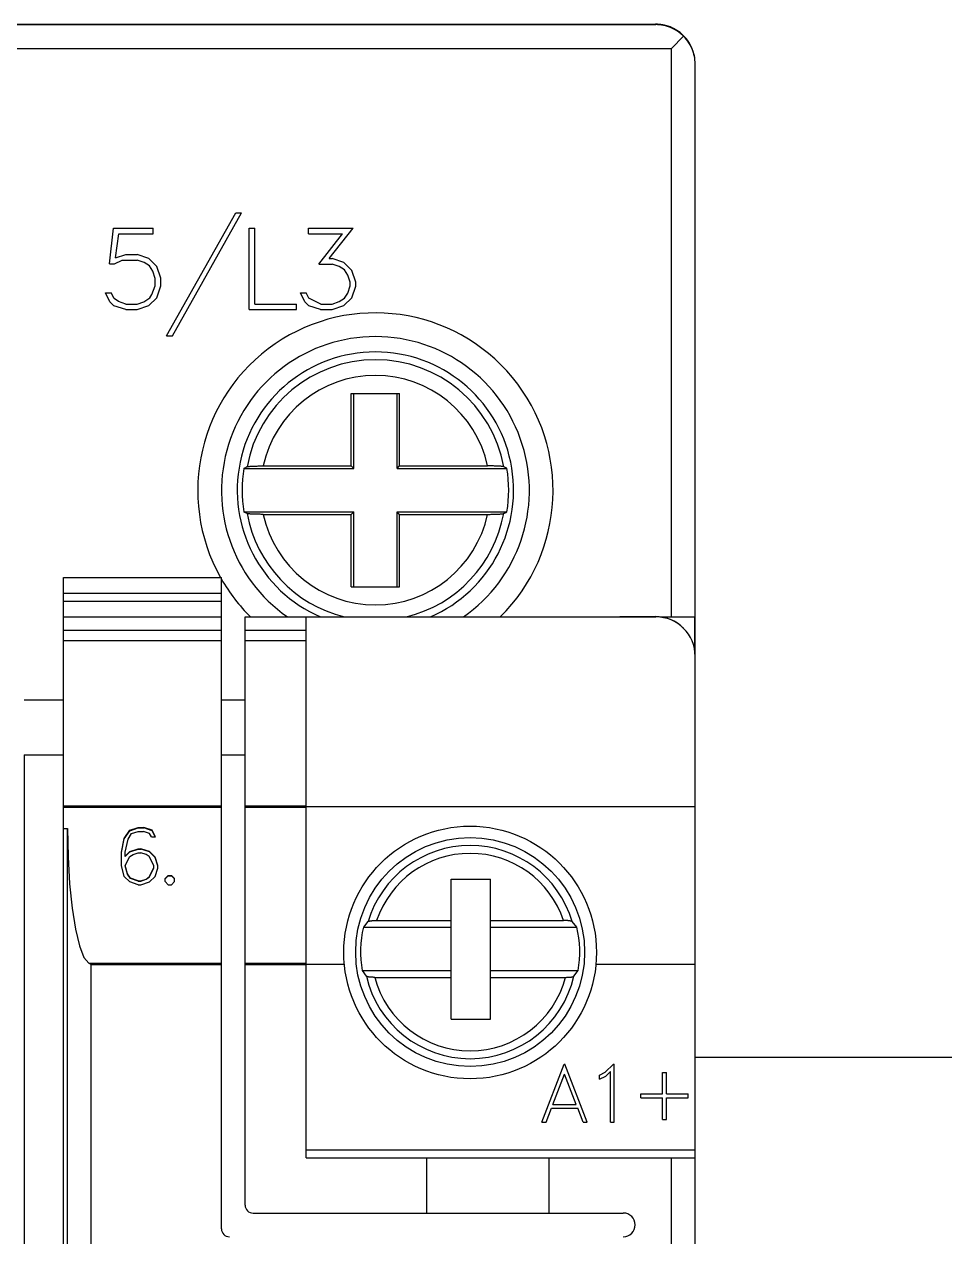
# Model space of a CAD drawing. Header units: millimetres. Extents: x -72 to 2978, y -1067 to 2817.
# Drawn here: x 245.6 to 269.1, y -796.91 to -766.2 of the extents above; entities that cross this region are included whole.
import ezdxf

# ---------------------------------------------------------------- set-up
doc = ezdxf.new("R2010")
doc.units = ezdxf.units.MM
doc.layers.add('10000_FRONT', color=7, linetype='Continuous')

msp = doc.modelspace()

# ---------------------------------------------------------------- linework, layer by layer
msp.add_line((262.599, -793.71), (262.599, -787.71))
at = {"color": 6, "linetype": 'ByBlock'}
msp.add_line((262.599, -792.359), (269.099, -792.359), dxfattribs=at)
at = {"layer": '10000_FRONT', "color": 7, "linetype": 'Continuous', "lineweight": 25}
for p, q in [((218.599, -766.209), (261.599, -766.209)), ((218.609, -766.199), (261.589, -766.199)), ((261.643, -766.2), (261.599, -766.199)), ((261.647, -766.21), (261.599, -766.209)), ((261.687, -766.203), (261.643, -766.2)), ((261.695, -766.214), (261.647, -766.21)), ((261.733, -766.208), (261.687, -766.203)), ((261.745, -766.22), (261.695, -766.214)), ((261.779, -766.215), (261.733, -766.208)), ((261.795, -766.228), (261.745, -766.22)), ((261.825, -766.225), (261.779, -766.215)), ((261.845, -766.24), (261.795, -766.228)), ((261.871, -766.237), (261.825, -766.225)), ((261.895, -766.254), (261.845, -766.24)), ((261.917, -766.251), (261.871, -766.237)), ((261.945, -766.271), (261.895, -766.254)), ((261.963, -766.268), (261.917, -766.251)), ((261.994, -766.291), (261.945, -766.271)), ((262.008, -766.286), (261.963, -766.268)), ((262.042, -766.313), (261.994, -766.291)), ((261.999, -766.809), (262.306, -766.502)), ((262.052, -766.308), (262.008, -766.286)), ((262.089, -766.338), (262.042, -766.313)), ((262.095, -766.331), (262.052, -766.308)), ((262.135, -766.365), (262.089, -766.338)), ((262.137, -766.356), (262.095, -766.331)), ((262.179, -766.395), (262.135, -766.365)), ((262.177, -766.383), (262.137, -766.356)), ((262.216, -766.412), (262.177, -766.383)), ((262.222, -766.427), (262.179, -766.395)), ((262.255, -766.445), (262.216, -766.412)), ((262.264, -766.462), (262.222, -766.427)), ((262.294, -766.48), (262.255, -766.445)), ((262.306, -766.502), (262.264, -766.462)), ((262.331, -766.519), (262.294, -766.48)), ((262.345, -766.544), (262.306, -766.502)), ((262.368, -766.56), (262.331, -766.519)), ((218.199, -766.809), (261.999, -766.809)), ((261.999, -781.209), (261.999, -766.809)), ((262.381, -766.586), (262.345, -766.544)), ((262.403, -766.604), (262.368, -766.56)), ((262.413, -766.628), (262.381, -766.586)), ((262.435, -766.651), (262.403, -766.604)), ((262.442, -766.672), (262.413, -766.628)), ((262.465, -766.699), (262.435, -766.651)), ((262.47, -766.718), (262.442, -766.672)), ((262.491, -766.749), (262.465, -766.699)), ((262.495, -766.765), (262.47, -766.718)), ((262.515, -766.799), (262.491, -766.749)), ((262.517, -766.813), (262.495, -766.765)), ((262.511, -766.799), (262.515, -766.799)), ((262.537, -766.862), (262.517, -766.813)), ((262.554, -766.912), (262.537, -766.862)), ((262.568, -766.962), (262.554, -766.912)), ((262.579, -767.012), (262.568, -766.962)), ((262.588, -767.062), (262.579, -767.012)), ((262.594, -767.112), (262.588, -767.062)), ((262.597, -767.161), (262.594, -767.112)), ((262.599, -767.209), (262.597, -767.161)), ((262.599, -781.209), (262.599, -767.209)), ((249.209, -774.091), (250.963, -770.975)), ((249.358, -774.091), (251.11, -770.975)), ((250.963, -770.975), (251.11, -770.975)), ((247.767, -772.267), (247.868, -771.367)), ((247.868, -771.367), (248.87, -771.367)), ((248.87, -771.504), (248.87, -771.367)), ((251.304, -771.367), (251.441, -771.367)), ((251.304, -773.425), (251.304, -771.367)), ((251.441, -773.287), (251.441, -771.367)), ((252.803, -771.367), (253.934, -771.367)), ((252.803, -771.504), (252.803, -771.367)), ((253.331, -772.134), (253.934, -771.367)), ((247.914, -772.118), (248.003, -771.504)), ((248.003, -771.504), (248.87, -771.504)), ((252.803, -771.504), (253.665, -771.504)), ((253.07, -772.274), (253.665, -771.504)), ((247.914, -772.118), (248.173, -772.033)), ((248.173, -772.033), (248.466, -772.033)), ((248.763, -772.131), (248.466, -772.033)), ((247.767, -772.267), (247.893, -772.267)), ((247.893, -772.267), (248.085, -772.17)), ((248.085, -772.17), (248.461, -772.17)), ((248.645, -772.234), (248.461, -772.17)), ((248.773, -772.32), (248.645, -772.234)), ((248.964, -772.333), (248.763, -772.131)), ((248.859, -772.45), (248.773, -772.32)), ((249.061, -772.629), (248.964, -772.333)), ((253.07, -772.274), (253.4, -772.274)), ((253.331, -772.134), (253.405, -772.134)), ((253.583, -772.337), (253.4, -772.274)), ((253.701, -772.232), (253.405, -772.134)), ((253.712, -772.421), (253.583, -772.337)), ((253.902, -772.433), (253.701, -772.232)), ((248.922, -772.635), (248.859, -772.45)), ((248.922, -772.822), (248.922, -772.635)), ((249.061, -772.828), (249.061, -772.629)), ((253.798, -772.551), (253.712, -772.421)), ((253.86, -772.735), (253.798, -772.551)), ((254, -772.729), (253.902, -772.433)), ((248.839, -773.041), (248.922, -772.822)), ((248.964, -773.125), (249.061, -772.828)), ((253.798, -773.01), (253.86, -772.825)), ((253.86, -772.825), (253.86, -772.735)), ((253.902, -773.126), (254, -772.831)), ((254, -772.831), (254, -772.729)), ((247.772, -773.226), (247.66, -772.999)), ((247.66, -772.999), (247.805, -772.999)), ((247.877, -773.327), (247.772, -773.226)), ((247.88, -773.149), (247.805, -772.999)), ((247.995, -773.223), (247.88, -773.149)), ((248.178, -773.287), (247.995, -773.223)), ((248.461, -773.287), (248.637, -773.23)), ((248.637, -773.23), (248.784, -773.124)), ((248.763, -773.325), (248.964, -773.125)), ((248.784, -773.124), (248.839, -773.041)), ((252.711, -773.226), (252.598, -772.999)), ((252.598, -772.999), (252.743, -772.999)), ((252.815, -773.327), (252.711, -773.226)), ((252.809, -773.133), (252.743, -772.999)), ((253.12, -773.287), (252.809, -773.133)), ((253.4, -773.287), (253.583, -773.223)), ((253.583, -773.223), (253.712, -773.139)), ((253.701, -773.326), (253.902, -773.126)), ((253.712, -773.139), (253.798, -773.01)), ((248.173, -773.425), (247.877, -773.327)), ((248.173, -773.425), (248.466, -773.425)), ((248.178, -773.287), (248.461, -773.287)), ((248.466, -773.425), (248.763, -773.325)), ((251.304, -773.425), (252.499, -773.425)), ((251.441, -773.287), (252.499, -773.287)), ((252.499, -773.425), (252.499, -773.287)), ((253.112, -773.425), (252.815, -773.327)), ((253.112, -773.425), (253.405, -773.425)), ((253.12, -773.287), (253.4, -773.287)), ((253.405, -773.425), (253.701, -773.326)), ((249.209, -774.091), (249.358, -774.091)), ((253.886, -775.549), (255.111, -775.549)), ((253.886, -777.386), (253.886, -775.549)), ((253.949, -777.449), (253.949, -775.549)), ((255.049, -777.449), (255.049, -775.549)), ((255.111, -777.386), (255.111, -775.549)), ((251.166, -777.449), (251.178, -777.443)), ((251.166, -777.449), (253.949, -777.449)), ((251.178, -777.443), (251.19, -777.436)), ((251.19, -777.436), (251.201, -777.43)), ((251.201, -777.43), (251.213, -777.424)), ((251.213, -777.424), (251.225, -777.417)), ((251.225, -777.417), (251.236, -777.411)), ((251.236, -777.411), (251.248, -777.405)), ((251.248, -777.405), (251.252, -777.403)), ((251.252, -777.403), (251.259, -777.402)), ((251.259, -777.402), (251.269, -777.4)), ((251.269, -777.4), (251.28, -777.399)), ((251.28, -777.399), (251.294, -777.397)), ((251.294, -777.397), (251.31, -777.396)), ((251.31, -777.396), (251.329, -777.394)), ((251.329, -777.394), (251.35, -777.393)), ((251.35, -777.393), (251.371, -777.392)), ((251.371, -777.392), (251.394, -777.391)), ((251.394, -777.391), (251.42, -777.39)), ((251.42, -777.39), (251.447, -777.389)), ((251.447, -777.389), (251.475, -777.388)), ((251.475, -777.388), (251.503, -777.388)), ((251.503, -777.388), (251.532, -777.387)), ((251.532, -777.387), (251.563, -777.387)), ((251.563, -777.387), (251.595, -777.386)), ((251.595, -777.386), (251.627, -777.386)), ((251.627, -777.386), (251.658, -777.386)), ((251.658, -777.386), (253.886, -777.386)), ((253.949, -777.449), (253.886, -777.386)), ((255.049, -777.449), (255.111, -777.386)), ((255.049, -777.449), (257.831, -777.449)), ((255.111, -777.386), (257.339, -777.386)), ((257.365, -777.386), (257.339, -777.386)), ((257.391, -777.386), (257.365, -777.386)), ((257.417, -777.386), (257.391, -777.386)), ((257.443, -777.387), (257.417, -777.386)), ((257.469, -777.387), (257.443, -777.387)), ((257.493, -777.387), (257.469, -777.387)), ((257.516, -777.388), (257.493, -777.387)), ((257.539, -777.389), (257.516, -777.388)), ((257.562, -777.389), (257.539, -777.389)), ((257.584, -777.39), (257.562, -777.389)), ((257.605, -777.391), (257.584, -777.39)), ((257.624, -777.392), (257.605, -777.391)), ((257.642, -777.393), (257.624, -777.392)), ((257.659, -777.394), (257.642, -777.393)), ((257.676, -777.395), (257.659, -777.394)), ((257.691, -777.396), (257.676, -777.395)), ((257.704, -777.397), (257.691, -777.396)), ((257.715, -777.399), (257.704, -777.397)), ((257.725, -777.4), (257.715, -777.399)), ((257.733, -777.401), (257.725, -777.4)), ((257.74, -777.402), (257.733, -777.401)), ((257.746, -777.404), (257.74, -777.402)), ((257.749, -777.405), (257.746, -777.404)), ((257.761, -777.411), (257.749, -777.405)), ((257.773, -777.417), (257.761, -777.411)), ((257.784, -777.424), (257.773, -777.417)), ((257.796, -777.43), (257.784, -777.424)), ((257.808, -777.436), (257.796, -777.43)), ((257.819, -777.443), (257.808, -777.436)), ((257.831, -777.449), (257.819, -777.443)), ((251.178, -778.555), (251.166, -778.549)), ((251.166, -778.549), (253.949, -778.549)), ((251.19, -778.561), (251.178, -778.555)), ((251.201, -778.568), (251.19, -778.561)), ((251.213, -778.574), (251.201, -778.568)), ((251.225, -778.58), (251.213, -778.574)), ((251.236, -778.586), (251.225, -778.58)), ((251.248, -778.593), (251.236, -778.586)), ((251.251, -778.594), (251.248, -778.593)), ((251.257, -778.595), (251.251, -778.594)), ((251.264, -778.597), (251.257, -778.595)), ((251.272, -778.598), (251.264, -778.597)), ((251.282, -778.599), (251.272, -778.598)), ((251.293, -778.6), (251.282, -778.599)), ((251.307, -778.602), (251.293, -778.6)), ((251.322, -778.603), (251.307, -778.602)), ((251.338, -778.604), (251.322, -778.603)), ((251.355, -778.605), (251.338, -778.604)), ((251.373, -778.606), (251.355, -778.605)), ((251.392, -778.607), (251.373, -778.606)), ((251.413, -778.608), (251.392, -778.607)), ((251.435, -778.608), (251.413, -778.608)), ((251.458, -778.609), (251.435, -778.608)), ((251.481, -778.61), (251.458, -778.609)), ((251.504, -778.61), (251.481, -778.61)), ((251.528, -778.611), (251.504, -778.61)), ((251.554, -778.611), (251.528, -778.611)), ((251.58, -778.611), (251.554, -778.611)), ((251.606, -778.612), (251.58, -778.611)), ((251.633, -778.612), (251.606, -778.612)), ((251.658, -778.612), (251.633, -778.612)), ((251.658, -778.612), (253.886, -778.612)), ((253.886, -778.612), (253.949, -778.549)), ((253.886, -780.449), (253.886, -778.612)), ((253.949, -780.449), (253.949, -778.549)), ((255.111, -778.612), (255.049, -778.549)), ((255.049, -778.549), (257.831, -778.549)), ((255.049, -780.449), (255.049, -778.549)), ((255.111, -778.612), (257.339, -778.612)), ((255.111, -780.449), (255.111, -778.612)), ((257.339, -778.612), (257.37, -778.612)), ((257.37, -778.612), (257.402, -778.612)), ((257.402, -778.612), (257.434, -778.611)), ((257.434, -778.611), (257.465, -778.611)), ((257.465, -778.611), (257.494, -778.61)), ((257.494, -778.61), (257.522, -778.61)), ((257.522, -778.61), (257.55, -778.609)), ((257.55, -778.609), (257.577, -778.608)), ((257.577, -778.608), (257.603, -778.607)), ((257.603, -778.607), (257.626, -778.606)), ((257.626, -778.606), (257.648, -778.605)), ((257.648, -778.605), (257.668, -778.603)), ((257.668, -778.603), (257.687, -778.602)), ((257.687, -778.602), (257.703, -778.6)), ((257.703, -778.6), (257.717, -778.599)), ((257.717, -778.599), (257.728, -778.598)), ((257.728, -778.598), (257.738, -778.596)), ((257.738, -778.596), (257.745, -778.594)), ((257.745, -778.594), (257.749, -778.593)), ((257.749, -778.593), (257.761, -778.586)), ((257.761, -778.586), (257.773, -778.58)), ((257.773, -778.58), (257.784, -778.574)), ((257.784, -778.574), (257.796, -778.568)), ((257.796, -778.568), (257.808, -778.561)), ((257.808, -778.561), (257.819, -778.555)), ((257.819, -778.555), (257.831, -778.549)), ((246.599, -780.209), (250.599, -780.209)), ((246.599, -837.209), (246.599, -780.209)), ((250.599, -780.609), (250.599, -780.209)), ((246.599, -780.609), (250.599, -780.609)), ((250.599, -780.809), (250.599, -780.609)), ((253.886, -780.449), (255.111, -780.449)), ((246.599, -780.809), (250.599, -780.809)), ((250.599, -781.209), (250.599, -780.809)), ((246.599, -781.209), (250.599, -781.209)), ((250.599, -781.546), (250.599, -781.209)), ((251.199, -781.209), (252.749, -781.209)), ((251.199, -781.546), (251.199, -781.209)), ((251.199, -781.209), (251.199, -781.209)), ((252.749, -781.209), (261.599, -781.209)), ((252.749, -781.209), (252.749, -781.209)), ((252.749, -781.546), (252.749, -781.209)), ((260.689, -781.199), (261.589, -781.199)), ((260.689, -781.209), (260.689, -781.199)), ((261.73, -781.209), (261.999, -781.209)), ((261.999, -781.209), (262.599, -781.209)), ((262.589, -782.068), (262.589, -781.209)), ((262.599, -782.201), (262.599, -781.209)), ((246.599, -781.546), (250.599, -781.546)), ((250.599, -781.809), (250.599, -781.546)), ((251.199, -781.546), (252.749, -781.546)), ((251.199, -781.809), (251.199, -781.546)), ((252.749, -781.809), (252.749, -781.546)), ((246.599, -781.809), (250.599, -781.809)), ((250.599, -785.993), (250.599, -781.809)), ((251.199, -781.809), (252.749, -781.809)), ((251.199, -785.993), (251.199, -781.809)), ((252.749, -785.993), (252.749, -781.809)), ((262.599, -786.012), (262.599, -782.209)), ((245.599, -783.309), (246.599, -783.309)), ((250.599, -783.309), (251.199, -783.309)), ((245.599, -784.699), (246.599, -784.699)), ((245.609, -832.699), (245.609, -784.699)), ((250.599, -784.699), (251.199, -784.699)), ((246.599, -785.993), (250.599, -785.993)), ((246.599, -786.027), (250.599, -786.027)), ((250.599, -786.027), (250.599, -785.993)), ((250.599, -789.979), (250.599, -786.027)), ((251.199, -785.993), (252.749, -785.993)), ((251.199, -786.027), (251.199, -785.993)), ((251.199, -786.027), (252.749, -786.027)), ((251.199, -789.979), (251.199, -786.027)), ((252.749, -786.027), (252.749, -785.993)), ((252.749, -786.012), (262.599, -786.012)), ((252.749, -789.979), (252.749, -786.027)), ((262.599, -790.009), (262.599, -786.012)), ((246.599, -786.57), (246.699, -786.57)), ((246.699, -830.848), (246.699, -786.57)), ((248.132, -786.824), (248.275, -786.614)), ((248.132, -786.834), (248.275, -786.624)), ((248.232, -786.835), (248.324, -786.699)), ((248.275, -786.614), (248.489, -786.544)), ((248.275, -786.624), (248.489, -786.554)), ((248.275, -786.624), (248.275, -786.614)), ((248.324, -786.699), (248.492, -786.642)), ((248.489, -786.544), (248.63, -786.544)), ((248.489, -786.554), (248.489, -786.544)), ((248.489, -786.554), (248.63, -786.554)), ((248.492, -786.642), (248.625, -786.642)), ((248.78, -786.695), (248.625, -786.642)), ((248.846, -786.614), (248.63, -786.544)), ((248.63, -786.554), (248.63, -786.544)), ((248.846, -786.624), (248.63, -786.554)), ((248.824, -786.778), (248.78, -786.695)), ((248.824, -786.778), (248.928, -786.778)), ((248.928, -786.778), (248.846, -786.614)), ((248.846, -786.624), (248.846, -786.614)), ((248.923, -786.778), (248.846, -786.624)), ((248.064, -787.165), (248.132, -786.824)), ((248.064, -787.173), (248.132, -786.834)), ((248.132, -786.834), (248.132, -786.824)), ((248.163, -787.17), (248.232, -786.835)), ((248.277, -787.154), (248.489, -787.084)), ((248.277, -787.162), (248.489, -787.093)), ((248.489, -787.084), (248.561, -787.084)), ((248.489, -787.093), (248.489, -787.084)), ((248.489, -787.093), (248.561, -787.093)), ((248.773, -787.154), (248.561, -787.084)), ((248.561, -787.093), (248.561, -787.084)), ((248.773, -787.162), (248.561, -787.093)), ((248.064, -787.507), (248.064, -787.165)), ((248.163, -787.266), (248.277, -787.154)), ((248.163, -787.274), (248.277, -787.162)), ((248.163, -787.266), (248.163, -787.17)), ((248.163, -787.274), (248.163, -787.266)), ((248.163, -787.506), (248.279, -787.278)), ((248.277, -787.162), (248.277, -787.154)), ((248.279, -787.278), (248.361, -787.226)), ((248.361, -787.226), (248.492, -787.182)), ((248.492, -787.182), (248.558, -787.182)), ((248.689, -787.226), (248.558, -787.182)), ((248.771, -787.278), (248.689, -787.226)), ((248.887, -787.508), (248.771, -787.278)), ((248.916, -787.295), (248.773, -787.154)), ((248.773, -787.162), (248.773, -787.154)), ((248.916, -787.303), (248.773, -787.162)), ((248.986, -787.503), (248.916, -787.295)), ((248.916, -787.303), (248.916, -787.295)), ((248.986, -787.511), (248.916, -787.303)), ((248.134, -787.783), (248.064, -787.507)), ((248.216, -787.714), (248.163, -787.506)), ((248.163, -787.514), (248.163, -787.506)), ((248.216, -787.722), (248.163, -787.514)), ((248.771, -787.797), (248.887, -787.567)), ((248.771, -787.805), (248.887, -787.575)), ((248.887, -787.567), (248.887, -787.508)), ((248.887, -787.575), (248.887, -787.567)), ((248.916, -787.783), (248.986, -787.574)), ((248.986, -787.574), (248.986, -787.503)), ((248.277, -787.923), (248.134, -787.783)), ((248.294, -787.829), (248.216, -787.714)), ((248.216, -787.722), (248.216, -787.714)), ((248.294, -787.836), (248.216, -787.722)), ((248.489, -787.993), (248.277, -787.923)), ((248.492, -787.894), (248.294, -787.829)), ((248.294, -787.836), (248.294, -787.829)), ((248.492, -787.901), (248.294, -787.836)), ((248.489, -787.993), (248.561, -787.993)), ((248.492, -787.894), (248.558, -787.894)), ((248.492, -787.901), (248.492, -787.894)), ((248.492, -787.901), (248.558, -787.901)), ((248.558, -787.894), (248.689, -787.849)), ((248.558, -787.901), (248.689, -787.856)), ((248.558, -787.901), (248.558, -787.894)), ((248.561, -787.993), (248.773, -787.923)), ((248.689, -787.849), (248.771, -787.797)), ((248.689, -787.856), (248.771, -787.805)), ((248.689, -787.856), (248.689, -787.849)), ((248.771, -787.805), (248.771, -787.797)), ((248.773, -787.923), (248.916, -787.783)), ((249.172, -787.836), (249.25, -787.758)), ((249.172, -787.843), (249.25, -787.765)), ((249.172, -787.915), (249.172, -787.836)), ((249.25, -787.993), (249.172, -787.915)), ((249.25, -787.758), (249.331, -787.758)), ((249.25, -787.765), (249.25, -787.758)), ((249.25, -787.765), (249.331, -787.765)), ((249.25, -787.993), (249.331, -787.993)), ((249.409, -787.836), (249.331, -787.758)), ((249.331, -787.765), (249.331, -787.758)), ((249.409, -787.843), (249.331, -787.765)), ((249.331, -787.993), (249.409, -787.915)), ((249.409, -787.915), (249.409, -787.836)), ((256.414, -787.849), (257.414, -787.849)), ((256.414, -791.399), (256.414, -787.849)), ((257.414, -791.399), (257.414, -787.849)), ((254.311, -788.928), (254.195, -789.069)), ((254.311, -788.928), (254.314, -788.925)), ((254.314, -788.925), (254.318, -788.923)), ((254.318, -788.923), (254.323, -788.92)), ((254.323, -788.92), (254.33, -788.918)), ((254.33, -788.918), (254.337, -788.916)), ((254.337, -788.916), (254.347, -788.914)), ((254.347, -788.914), (254.357, -788.911)), ((254.357, -788.911), (254.368, -788.91)), ((254.368, -788.91), (254.379, -788.908)), ((254.379, -788.908), (254.391, -788.906)), ((254.391, -788.906), (254.405, -788.905)), ((254.405, -788.905), (254.42, -788.903)), ((254.42, -788.903), (254.434, -788.902)), ((254.434, -788.902), (254.449, -788.901)), ((254.449, -788.901), (254.464, -788.9)), ((254.464, -788.9), (254.481, -788.9)), ((254.481, -788.9), (254.497, -788.899)), ((254.497, -788.899), (254.514, -788.899)), ((254.514, -788.899), (254.53, -788.899)), ((254.53, -788.899), (256.414, -788.899)), ((257.414, -788.899), (259.267, -788.899)), ((259.28, -788.899), (259.267, -788.899)), ((259.294, -788.899), (259.28, -788.899)), ((259.308, -788.899), (259.294, -788.899)), ((259.322, -788.9), (259.308, -788.899)), ((259.335, -788.9), (259.322, -788.9)), ((259.347, -788.901), (259.335, -788.9)), ((259.36, -788.902), (259.347, -788.901)), ((259.372, -788.903), (259.36, -788.902)), ((259.384, -788.904), (259.372, -788.903)), ((259.396, -788.905), (259.384, -788.904)), ((259.407, -788.906), (259.396, -788.905)), ((259.417, -788.908), (259.407, -788.906)), ((259.427, -788.909), (259.417, -788.908)), ((259.436, -788.911), (259.427, -788.909)), ((259.445, -788.912), (259.436, -788.911)), ((259.453, -788.914), (259.445, -788.912)), ((259.46, -788.916), (259.453, -788.914)), ((259.466, -788.918), (259.46, -788.916)), ((259.472, -788.919), (259.466, -788.918)), ((259.477, -788.921), (259.472, -788.919)), ((259.481, -788.923), (259.477, -788.921)), ((259.484, -788.926), (259.481, -788.923)), ((259.486, -788.928), (259.484, -788.926)), ((259.602, -789.069), (259.486, -788.928)), ((254.195, -789.069), (256.414, -789.069)), ((257.414, -789.069), (259.602, -789.069)), ((247.247, -789.984), (247.239, -789.979)), ((247.239, -789.979), (250.599, -789.979)), ((247.256, -789.989), (247.247, -789.984)), ((247.265, -789.994), (247.256, -789.989)), ((247.273, -789.999), (247.265, -789.994)), ((247.282, -790.004), (247.273, -789.999)), ((247.29, -790.009), (247.282, -790.004)), ((247.299, -790.014), (247.29, -790.009)), ((247.299, -790.014), (250.599, -790.014)), ((247.299, -827.404), (247.299, -790.014)), ((250.599, -790.014), (250.599, -789.979)), ((250.599, -796.709), (250.599, -790.014)), ((251.199, -789.979), (252.749, -789.979)), ((251.199, -790.014), (251.199, -789.979)), ((251.199, -790.014), (252.749, -790.014)), ((251.199, -796.109), (251.199, -790.014)), ((252.749, -790.014), (252.749, -789.979)), ((252.749, -790.009), (253.713, -790.009)), ((252.749, -794.909), (252.749, -790.014)), ((260.084, -790.009), (262.599, -790.009)), ((262.599, -794.709), (262.599, -790.009)), ((254.163, -790.169), (256.414, -790.169)), ((254.163, -790.169), (254.269, -790.31)), ((254.271, -790.312), (254.269, -790.31)), ((254.274, -790.314), (254.271, -790.312)), ((254.278, -790.316), (254.274, -790.314)), ((254.282, -790.318), (254.278, -790.316)), ((254.287, -790.32), (254.282, -790.318)), ((254.293, -790.322), (254.287, -790.32)), ((254.3, -790.324), (254.293, -790.322)), ((254.308, -790.325), (254.3, -790.324)), ((254.317, -790.327), (254.308, -790.325)), ((254.325, -790.329), (254.317, -790.327)), ((254.335, -790.33), (254.325, -790.329)), ((254.345, -790.331), (254.335, -790.33)), ((254.355, -790.333), (254.345, -790.331)), ((254.367, -790.334), (254.355, -790.333)), ((254.379, -790.335), (254.367, -790.334)), ((254.391, -790.336), (254.379, -790.335)), ((254.403, -790.337), (254.391, -790.336)), ((254.415, -790.337), (254.403, -790.337)), ((254.428, -790.338), (254.415, -790.337)), ((254.442, -790.338), (254.428, -790.338)), ((254.455, -790.339), (254.442, -790.338)), ((254.469, -790.339), (254.455, -790.339)), ((254.482, -790.339), (254.469, -790.339)), ((254.482, -790.339), (256.414, -790.339)), ((257.414, -790.169), (259.634, -790.169)), ((257.414, -790.339), (259.315, -790.339)), ((259.315, -790.339), (259.331, -790.339)), ((259.331, -790.339), (259.348, -790.338)), ((259.348, -790.338), (259.364, -790.338)), ((259.364, -790.338), (259.38, -790.337)), ((259.38, -790.337), (259.395, -790.336)), ((259.395, -790.336), (259.409, -790.335)), ((259.409, -790.335), (259.424, -790.334)), ((259.424, -790.334), (259.438, -790.333)), ((259.438, -790.333), (259.451, -790.331)), ((259.451, -790.331), (259.464, -790.33)), ((259.464, -790.33), (259.475, -790.328)), ((259.475, -790.328), (259.485, -790.326)), ((259.485, -790.326), (259.495, -790.324)), ((259.495, -790.324), (259.504, -790.322)), ((259.504, -790.322), (259.511, -790.32)), ((259.511, -790.32), (259.517, -790.318)), ((259.517, -790.318), (259.522, -790.315)), ((259.522, -790.315), (259.526, -790.313)), ((259.526, -790.313), (259.528, -790.31)), ((259.528, -790.31), (259.634, -790.169)), ((256.414, -791.399), (257.414, -791.399)), ((258.718, -794.006), (259.28, -792.536)), ((259.28, -792.536), (259.301, -792.536)), ((259.863, -794.006), (259.301, -792.536)), ((260.318, -792.743), (260.527, -792.536)), ((260.527, -792.536), (260.548, -792.536)), ((260.548, -794.006), (260.548, -792.536)), ((258.993, -793.558), (259.291, -792.793)), ((259.588, -793.558), (259.291, -792.793)), ((260.175, -792.816), (260.318, -792.743)), ((260.175, -792.919), (260.175, -792.816)), ((260.175, -792.919), (260.338, -792.839)), ((260.338, -792.839), (260.45, -792.726)), ((260.45, -794.006), (260.45, -792.726)), ((261.774, -792.746), (261.872, -792.746)), ((261.774, -793.292), (261.774, -792.746)), ((261.872, -793.292), (261.872, -792.746)), ((261.225, -793.292), (261.774, -793.292)), ((261.225, -793.39), (261.225, -793.292)), ((261.225, -793.39), (261.774, -793.39)), ((261.774, -793.936), (261.774, -793.39)), ((261.872, -793.292), (262.42, -793.292)), ((261.872, -793.39), (262.42, -793.39)), ((261.872, -793.936), (261.872, -793.39)), ((262.42, -793.39), (262.42, -793.292)), ((258.821, -794.006), (258.956, -793.656)), ((258.956, -793.656), (259.625, -793.656)), ((258.993, -793.558), (259.588, -793.558)), ((259.761, -794.006), (259.625, -793.656)), ((258.718, -794.006), (258.821, -794.006)), ((259.761, -794.006), (259.863, -794.006)), ((260.45, -794.006), (260.548, -794.006)), ((261.774, -793.936), (261.872, -793.936)), ((252.749, -794.709), (262.599, -794.709)), ((262.599, -794.909), (262.599, -794.709)), ((252.749, -794.909), (262.599, -794.909)), ((255.799, -796.309), (255.799, -794.909)), ((258.899, -796.309), (258.899, -794.909)), ((261.999, -822.509), (261.999, -794.909)), ((262.599, -822.509), (262.599, -794.909)), ((251.399, -796.309), (260.779, -796.309))]:
    msp.add_line(p, q, dxfattribs=at)
msp.add_lwpolyline([(246.699, -786.57), (246.712, -787.285), (246.751, -787.968), (246.814, -788.59), (246.898, -789.122), (247, -789.543), (247.115, -789.833), (247.239, -789.979)], dxfattribs=at)
for centre, radius in [((256.899, -789.709), 3.2), ((256.899, -789.699), 2.9)]:
    msp.add_circle(centre, radius, dxfattribs=at)
for centre, radius, start, end in [((261.589, -767.199), 1, 44.5948, 90), ((261.599, -767.199), 1, 0, 23.5783), ((254.499, -778.009), 4.5, 314.6748, 209.2681), ((254.499, -778.009), 3.9, 304.8641, 235.1371), ((254.499, -777.999), 3.5, 293.4889, 246.5111), ((254.499, -777.999), 3.304, 10.3512, 169.6488), ((254.499, -777.999), 2.906, 12.1754, 167.8246), ((254.499, -777.999), 3.378, 170.6281, 189.3718), ((254.499, -777.999), 3.378, 350.6282, 9.3719), ((254.499, -777.999), 3.304, 190.3512, 256.2651), ((254.499, -777.999), 2.906, 192.1754, 347.8246), ((254.499, -777.999), 3.304, 283.7349, 349.6488), ((254.499, -778.009), 4.5, 209.9267, 225.3251), ((261.589, -782.199), 1, 44.5949, 90), ((261.599, -782.209), 1, 0, 90), ((256.899, -789.699), 2.7, 90, 163.4023), ((256.899, -789.699), 2.7, 16.5977, 90), ((256.899, -789.699), 2.5, 18.6629, 161.3371), ((256.899, -789.699), 2.776, 166.8814, 189.7486), ((256.899, -789.699), 2.776, 350.2514, 13.1186), ((256.899, -789.699), 2.7, 193.0846, 346.9154), ((256.899, -789.699), 2.5, 194.8328, 345.1672), ((251.399, -796.109), 0.2, 180, 270.0001), ((260.779, -796.609), 0.3, 270.0001, 89.9999), ((250.799, -796.709), 0.2, 180.0001, 269.9999)]:
    msp.add_arc(centre, radius, start, end, dxfattribs=at)

doc.saveas('drawing.dxf')
